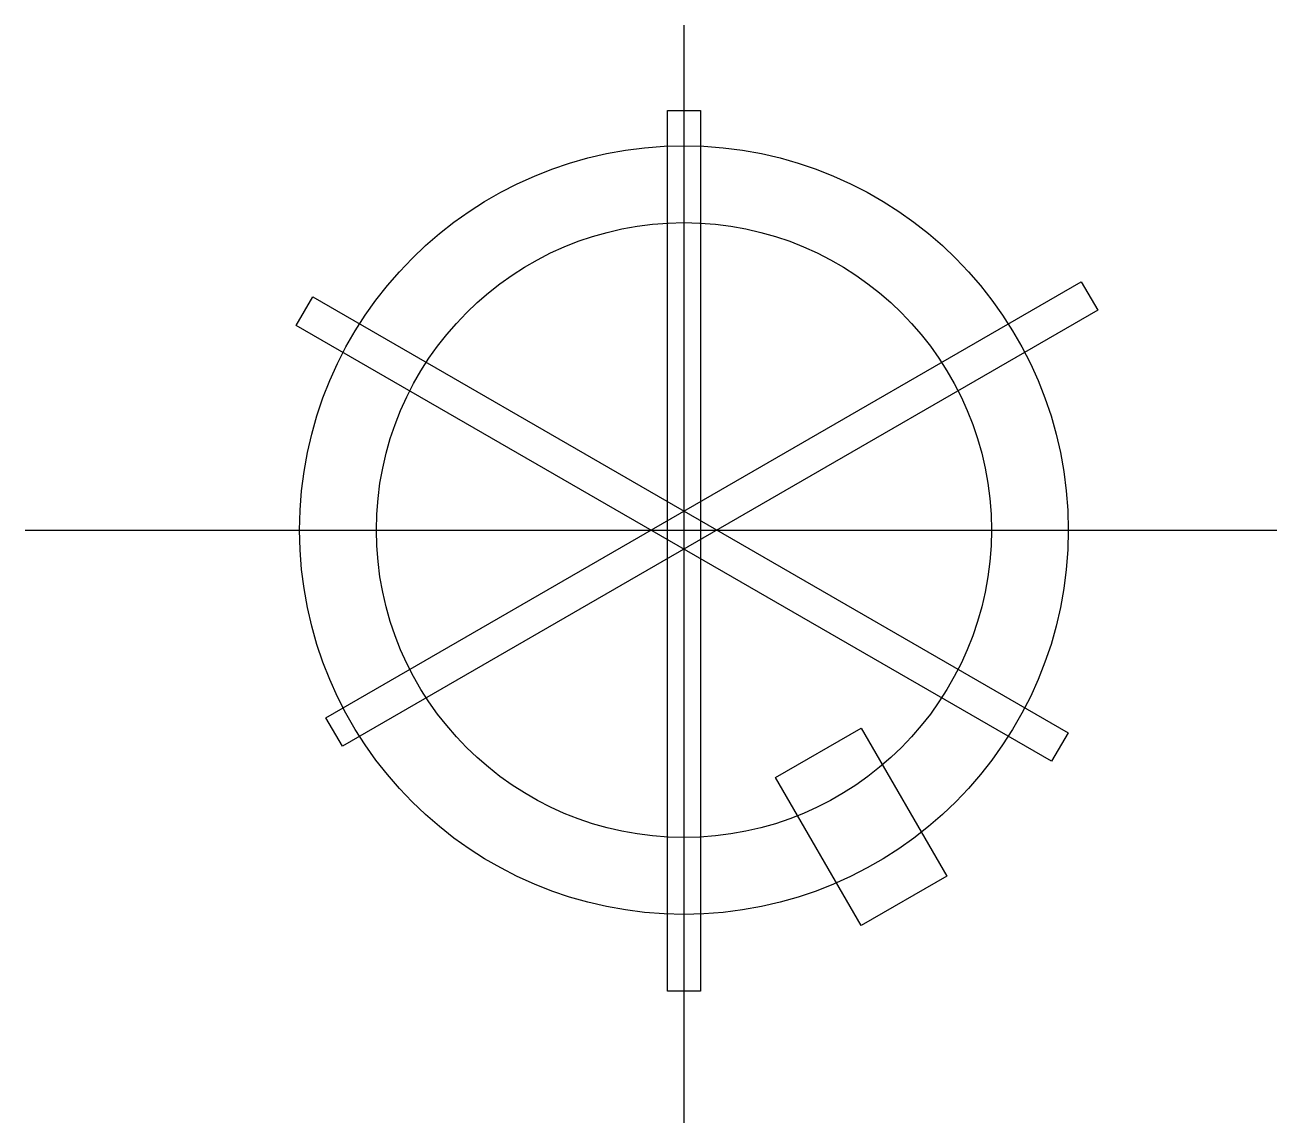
# Model space of a CAD drawing. Header units: millimetres. Extents: x -30 to 27, y -27 to 23.
import ezdxf

# ---------------------------------------------------------------- set-up
doc = ezdxf.new("R2010")
doc.units = ezdxf.units.MM
doc.layers.get('0').update_dxf_attribs({"linetype": 'CONTINUOUS'})

msp = doc.modelspace()

# ---------------------------------------------------------------- linework, layer by layer
for p, q in [((0, 23), (0, -27)), ((-30, 0), (27, 0))]:
    msp.add_line(p, q)
for points in [[(-0.75, 19.108), (0.75, 19.108), (0.75, -21), (-0.75, -21)], [(-16.302, -8.546), (18.088, 11.309), (18.838, 10.01), (-15.552, -9.845)], [(-16.899, 10.622), (17.491, -9.232), (16.741, -10.531), (-17.649, 9.323)], [(8.066, -18.009), (4.174, -11.267), (8.071, -9.017), (11.963, -15.759)]]:
    msp.add_lwpolyline(points, close=True)
for radius in [17.5, 14]:
    msp.add_circle((0, 0), radius)

doc.saveas('drawing.dxf')
